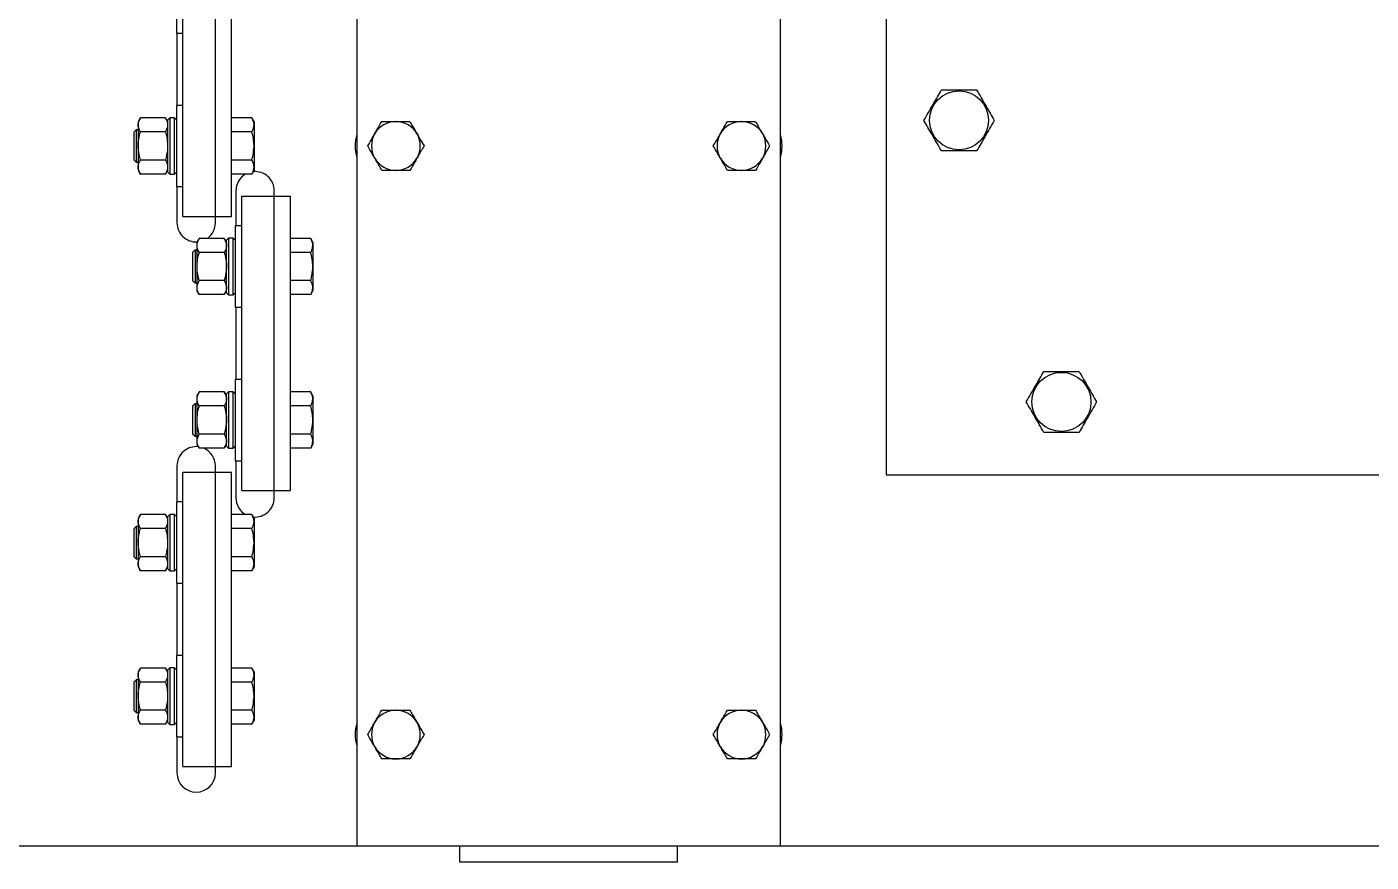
# Model space of a CAD drawing. Header units: millimetres. Extents: x 1293 to 41893, y 1011 to 26911.
# Drawn here: x 10661.5 to 11011.6, y 14110.5 to 14328.1 of the extents above; entities that cross this region are included whole.
import ezdxf

# ---------------------------------------------------------------- set-up
doc = ezdxf.new("R2010")
doc.units = ezdxf.units.MM
doc.header["$LTSCALE"] = 50

msp = doc.modelspace()

# ---------------------------------------------------------------- linework, layer by layer
at = {"color": 7, "linetype": 'Continuous', "lineweight": 25}
for p, q in [((10747.4344163, 15092.7092064), (10747.4344163, 14114.7092064)), ((10857.745883, 14114.7092064), (10857.745883, 15092.7092064)), ((10885.2568163, 14996.0425398), (10885.2568163, 14211.3758731)), ((10710.5901497, 14277.0425398), (10710.5901497, 14357.0425398)), ((10702.123483, 14278.7092064), (10702.123483, 14355.3758731)), ((10714.823483, 14278.7092064), (10714.823483, 14355.3758731)), ((10700.4301497, 14347.6258731), (10700.4301497, 14326.4592064)), ((10700.4301497, 14326.4592064), (10702.123483, 14326.4592064)), ((10700.5901497, 14326.4592064), (10700.5901497, 14307.6258731)), ((10702.123483, 14307.6258731), (10700.4301497, 14307.6258731)), ((10700.4301497, 14307.6258731), (10700.4301497, 14286.4592064)), ((10691.0507723, 14304.3746731), (10690.4564163, 14303.3452184)), ((10697.5836604, 14304.3746731), (10691.0507723, 14304.3746731)), ((10698.1780163, 14303.3452184), (10697.5836604, 14304.3746731)), ((10698.707183, 14304.4085398), (10698.1780163, 14303.8793731)), ((10698.1780163, 14290.2057064), (10698.1780163, 14303.8793731)), ((10699.900983, 14304.4085398), (10698.707183, 14304.4085398)), ((10698.707183, 14304.4085398), (10698.707183, 14289.6765398)), ((10700.4301497, 14303.8793731), (10699.900983, 14304.4085398)), ((10699.900983, 14289.6765398), (10699.900983, 14304.4085398)), ((10720.0781281, 14304.3748882), (10714.823483, 14304.3748882)), ((10720.645163, 14303.3927549), (10720.0781281, 14304.3748882)), ((10689.9534963, 14301.2758731), (10689.4243297, 14300.7467064)), ((10689.4243297, 14293.3383731), (10689.4243297, 14300.7467064)), ((10690.4564163, 14301.2758731), (10689.9534963, 14301.2758731)), ((10689.9534963, 14301.2758731), (10689.9534963, 14292.8092064)), ((10690.4564163, 14303.3452184), (10690.4564163, 14290.7398611)), ((10697.5834741, 14300.7089291), (10691.0509585, 14300.7089291)), ((10720.0781281, 14300.708714), (10714.823483, 14300.708714)), ((10720.645163, 14303.3927549), (10720.645163, 14290.6923247)), ((10752.1170209, 14300.2628026), (10752.0647558, 14300.172277)), ((10757.6424147, 14303.3925398), (10757.5378847, 14303.3925398)), ((10763.1155435, 14300.172277), (10763.0632785, 14300.2628026)), ((10842.1170209, 14300.2628026), (10842.0647558, 14300.172277)), ((10847.6424147, 14303.3925398), (10847.5378847, 14303.3925398)), ((10853.1155435, 14300.172277), (10853.0632785, 14300.2628026)), ((10689.4243297, 14293.3383731), (10689.9534963, 14292.8092064)), ((10697.5834741, 14293.3761505), (10691.0509585, 14293.3761505)), ((10720.0781281, 14293.3763656), (10714.823483, 14293.3763656)), ((10752.0647558, 14293.9128026), (10752.1170209, 14293.822277)), ((10763.0632785, 14293.822277), (10763.1155435, 14293.9128026)), ((10842.0647558, 14293.9128026), (10842.1170209, 14293.822277)), ((10853.0632785, 14293.822277), (10853.1155435, 14293.9128026)), ((10689.9534963, 14292.8092064), (10690.4564163, 14292.8092064)), ((10690.4564163, 14290.7398611), (10691.0507723, 14289.7104064)), ((10697.5836604, 14289.7104064), (10691.0507723, 14289.7104064)), ((10697.5836604, 14289.7104064), (10698.1780163, 14290.7398611)), ((10698.1780163, 14290.2057064), (10698.707183, 14289.6765398)), ((10699.900983, 14289.6765398), (10700.4301497, 14290.2057064)), ((10720.0781281, 14289.7101914), (10714.823483, 14289.7101914)), ((10720.0781281, 14289.7101914), (10720.645163, 14290.6923247)), ((10757.5378847, 14290.6925398), (10757.6424147, 14290.6925398)), ((10847.5378847, 14290.6925398), (10847.6424147, 14290.6925398)), ((10698.707183, 14289.6765398), (10699.900983, 14289.6765398)), ((10700.4301497, 14286.4592064), (10702.123483, 14286.4592064)), ((10700.5901497, 14286.4592064), (10700.5901497, 14277.0425398)), ((10715.923483, 14285.3758731), (10715.923483, 14276.2258731)), ((10717.4568163, 14207.3092064), (10717.4568163, 14283.9758731)), ((10717.4568163, 14283.9758731), (10730.1568163, 14283.9758731)), ((10725.923483, 14205.3758731), (10725.923483, 14285.3758731)), ((10730.1568163, 14207.3092064), (10730.1568163, 14283.9758731)), ((10702.123483, 14278.7092064), (10714.823483, 14278.7092064)), ((10717.4568163, 14276.2258731), (10715.763483, 14276.2258731)), ((10715.763483, 14276.2258731), (10715.763483, 14255.0592064)), ((10706.3841056, 14272.9746731), (10705.7897497, 14271.9452184)), ((10712.9169937, 14272.9746731), (10706.3841056, 14272.9746731)), ((10713.5113497, 14271.9452184), (10712.9169937, 14272.9746731)), ((10714.0405163, 14273.0085398), (10713.5113497, 14272.4793731)), ((10713.5113497, 14258.8057064), (10713.5113497, 14272.4793731)), ((10715.2343163, 14273.0085398), (10714.0405163, 14273.0085398)), ((10714.0405163, 14273.0085398), (10714.0405163, 14258.2765398)), ((10715.763483, 14272.4793731), (10715.2343163, 14273.0085398)), ((10715.2343163, 14258.2765398), (10715.2343163, 14273.0085398)), ((10735.4114614, 14272.9748882), (10730.1568163, 14272.9748882)), ((10735.9784963, 14271.9927549), (10735.4114614, 14272.9748882)), ((10705.2868297, 14269.8758731), (10704.757663, 14269.3467064)), ((10704.757663, 14261.9383731), (10704.757663, 14269.3467064)), ((10705.7897497, 14269.8758731), (10705.2868297, 14269.8758731)), ((10705.2868297, 14269.8758731), (10705.2868297, 14261.4092064)), ((10705.7897497, 14271.9452184), (10705.7897497, 14259.3398611)), ((10712.9168075, 14269.3089291), (10706.3842919, 14269.3089291)), ((10735.4114614, 14269.308714), (10730.1568163, 14269.308714)), ((10735.9784963, 14271.9927549), (10735.9784963, 14259.2923247)), ((10704.757663, 14261.9383731), (10705.2868297, 14261.4092064)), ((10712.9168075, 14261.9761505), (10706.3842919, 14261.9761505)), ((10735.4114614, 14261.9763656), (10730.1568163, 14261.9763656)), ((10705.2868297, 14261.4092064), (10705.7897497, 14261.4092064)), ((10705.7897497, 14259.3398611), (10706.3841056, 14258.3104064)), ((10712.9169937, 14258.3104064), (10706.3841056, 14258.3104064)), ((10712.9169937, 14258.3104064), (10713.5113497, 14259.3398611)), ((10713.5113497, 14258.8057064), (10714.0405163, 14258.2765398)), ((10714.0405163, 14258.2765398), (10715.2343163, 14258.2765398)), ((10715.2343163, 14258.2765398), (10715.763483, 14258.8057064)), ((10735.4114614, 14258.3101914), (10730.1568163, 14258.3101914)), ((10735.4114614, 14258.3101914), (10735.9784963, 14259.2923247)), ((10715.763483, 14255.0592064), (10717.4568163, 14255.0592064)), ((10715.923483, 14255.0592064), (10715.923483, 14236.2258731)), ((10717.4568163, 14236.2258731), (10715.763483, 14236.2258731)), ((10715.763483, 14236.2258731), (10715.763483, 14215.0592064)), ((10706.3841056, 14232.9746731), (10705.7897497, 14231.9452184)), ((10705.7897497, 14231.9452184), (10705.7897497, 14219.3398611)), ((10712.9169937, 14232.9746731), (10706.3841056, 14232.9746731)), ((10713.5113497, 14231.9452184), (10712.9169937, 14232.9746731)), ((10714.0405163, 14233.0085398), (10713.5113497, 14232.4793731)), ((10713.5113497, 14218.8057064), (10713.5113497, 14232.4793731)), ((10715.2343163, 14233.0085398), (10714.0405163, 14233.0085398)), ((10714.0405163, 14233.0085398), (10714.0405163, 14218.2765398)), ((10715.763483, 14232.4793731), (10715.2343163, 14233.0085398)), ((10715.2343163, 14218.2765398), (10715.2343163, 14233.0085398)), ((10735.4114614, 14232.9748882), (10730.1568163, 14232.9748882)), ((10735.9784963, 14231.9927549), (10735.4114614, 14232.9748882)), ((10735.9784963, 14231.9927549), (10735.9784963, 14219.2923247)), ((10705.2868297, 14229.8758731), (10704.757663, 14229.3467064)), ((10704.757663, 14221.9383731), (10704.757663, 14229.3467064)), ((10705.7897497, 14229.8758731), (10705.2868297, 14229.8758731)), ((10705.2868297, 14229.8758731), (10705.2868297, 14221.4092064)), ((10712.9168075, 14229.3089291), (10706.3842919, 14229.3089291)), ((10735.4114614, 14229.308714), (10730.1568163, 14229.308714)), ((10704.757663, 14221.9383731), (10705.2868297, 14221.4092064)), ((10705.2868297, 14221.4092064), (10705.7897497, 14221.4092064)), ((10712.9168075, 14221.9761505), (10706.3842919, 14221.9761505)), ((10735.4114614, 14221.9763656), (10730.1568163, 14221.9763656)), ((10705.7897497, 14219.3398611), (10706.3841056, 14218.3104064)), ((10712.9169937, 14218.3104064), (10706.3841056, 14218.3104064)), ((10712.9169937, 14218.3104064), (10713.5113497, 14219.3398611)), ((10713.5113497, 14218.8057064), (10714.0405163, 14218.2765398)), ((10714.0405163, 14218.2765398), (10715.2343163, 14218.2765398)), ((10715.2343163, 14218.2765398), (10715.763483, 14218.8057064)), ((10735.4114614, 14218.3101914), (10730.1568163, 14218.3101914)), ((10735.4114614, 14218.3101914), (10735.9784963, 14219.2923247)), ((10700.5901497, 14213.7092064), (10700.5901497, 14204.2925398)), ((10710.5901497, 14133.7092064), (10710.5901497, 14213.7092064)), ((10715.763483, 14215.0592064), (10717.4568163, 14215.0592064)), ((10715.923483, 14215.0592064), (10715.923483, 14205.3758731)), ((10702.123483, 14135.3758731), (10702.123483, 14212.0425398)), ((10702.123483, 14212.0425398), (10714.823483, 14212.0425398)), ((10714.823483, 14135.3758731), (10714.823483, 14212.0425398)), ((10885.2568163, 14211.3758731), (11269.923483, 14211.3758731)), ((10717.4568163, 14207.3092064), (10730.1568163, 14207.3092064)), ((10702.123483, 14204.2925398), (10700.4301497, 14204.2925398)), ((10700.4301497, 14204.2925398), (10700.4301497, 14183.1258731)), ((10691.0507723, 14201.0413398), (10690.4564163, 14200.0118851)), ((10690.4564163, 14200.0118851), (10690.4564163, 14187.4065278)), ((10697.5836604, 14201.0413398), (10691.0507723, 14201.0413398)), ((10698.1780163, 14200.0118851), (10697.5836604, 14201.0413398)), ((10698.707183, 14201.0752064), (10698.1780163, 14200.5460398)), ((10698.1780163, 14186.8723731), (10698.1780163, 14200.5460398)), ((10699.900983, 14201.0752064), (10698.707183, 14201.0752064)), ((10698.707183, 14201.0752064), (10698.707183, 14186.3432064)), ((10700.4301497, 14200.5460398), (10699.900983, 14201.0752064)), ((10699.900983, 14186.3432064), (10699.900983, 14201.0752064)), ((10720.0781281, 14201.0415549), (10714.823483, 14201.0415549)), ((10720.645163, 14200.0594215), (10720.0781281, 14201.0415549)), ((10720.645163, 14200.0594215), (10720.645163, 14187.3589914)), ((10689.9534963, 14197.9425398), (10689.4243297, 14197.4133731)), ((10689.4243297, 14190.0050398), (10689.4243297, 14197.4133731)), ((10690.4564163, 14197.9425398), (10689.9534963, 14197.9425398)), ((10689.9534963, 14197.9425398), (10689.9534963, 14189.4758731)), ((10697.5834741, 14197.3755958), (10691.0509585, 14197.3755958)), ((10720.0781281, 14197.3753807), (10714.823483, 14197.3753807)), ((10689.4243297, 14190.0050398), (10689.9534963, 14189.4758731)), ((10689.9534963, 14189.4758731), (10690.4564163, 14189.4758731)), ((10697.5834741, 14190.0428171), (10691.0509585, 14190.0428171)), ((10720.0781281, 14190.0430322), (10714.823483, 14190.0430322)), ((10690.4564163, 14187.4065278), (10691.0507723, 14186.3770731)), ((10697.5836604, 14186.3770731), (10691.0507723, 14186.3770731)), ((10697.5836604, 14186.3770731), (10698.1780163, 14187.4065278)), ((10698.1780163, 14186.8723731), (10698.707183, 14186.3432064)), ((10698.707183, 14186.3432064), (10699.900983, 14186.3432064)), ((10699.900983, 14186.3432064), (10700.4301497, 14186.8723731)), ((10720.0781281, 14186.376858), (10714.823483, 14186.376858)), ((10720.0781281, 14186.376858), (10720.645163, 14187.3589914)), ((10700.4301497, 14183.1258731), (10702.123483, 14183.1258731)), ((10700.5901497, 14183.1258731), (10700.5901497, 14164.2925398)), ((10702.123483, 14164.2925398), (10700.4301497, 14164.2925398)), ((10700.4301497, 14164.2925398), (10700.4301497, 14143.1258731)), ((10691.0507723, 14161.0413398), (10690.4564163, 14160.0118851)), ((10697.5836604, 14161.0413398), (10691.0507723, 14161.0413398)), ((10698.1780163, 14160.0118851), (10697.5836604, 14161.0413398)), ((10698.707183, 14161.0752064), (10698.1780163, 14160.5460398)), ((10698.1780163, 14146.8723731), (10698.1780163, 14160.5460398)), ((10699.900983, 14161.0752064), (10698.707183, 14161.0752064)), ((10698.707183, 14161.0752064), (10698.707183, 14146.3432064)), ((10700.4301497, 14160.5460398), (10699.900983, 14161.0752064)), ((10699.900983, 14146.3432064), (10699.900983, 14161.0752064)), ((10720.0781281, 14161.0415549), (10714.823483, 14161.0415549)), ((10720.645163, 14160.0594215), (10720.0781281, 14161.0415549)), ((10689.9534963, 14157.9425398), (10689.4243297, 14157.4133731)), ((10689.4243297, 14150.0050398), (10689.4243297, 14157.4133731)), ((10690.4564163, 14157.9425398), (10689.9534963, 14157.9425398)), ((10689.9534963, 14157.9425398), (10689.9534963, 14149.4758731)), ((10690.4564163, 14160.0118851), (10690.4564163, 14147.4065278)), ((10697.5834741, 14157.3755958), (10691.0509585, 14157.3755958)), ((10720.0781281, 14157.3753807), (10714.823483, 14157.3753807)), ((10720.645163, 14160.0594215), (10720.645163, 14147.3589914)), ((10689.4243297, 14150.0050398), (10689.9534963, 14149.4758731)), ((10697.5834741, 14150.0428171), (10691.0509585, 14150.0428171)), ((10720.0781281, 14150.0430322), (10714.823483, 14150.0430322)), ((10757.6424147, 14150.0592064), (10757.5378847, 14150.0592064)), ((10847.6424147, 14150.0592064), (10847.5378847, 14150.0592064)), ((10689.9534963, 14149.4758731), (10690.4564163, 14149.4758731)), ((10690.4564163, 14147.4065278), (10691.0507723, 14146.3770731)), ((10697.5836604, 14146.3770731), (10691.0507723, 14146.3770731)), ((10697.5836604, 14146.3770731), (10698.1780163, 14147.4065278)), ((10698.1780163, 14146.8723731), (10698.707183, 14146.3432064)), ((10698.707183, 14146.3432064), (10699.900983, 14146.3432064)), ((10699.900983, 14146.3432064), (10700.4301497, 14146.8723731)), ((10720.0781281, 14146.376858), (10714.823483, 14146.376858)), ((10720.0781281, 14146.376858), (10720.645163, 14147.3589914)), ((10752.1170209, 14146.9294693), (10752.0647558, 14146.8389436)), ((10763.1155435, 14146.8389436), (10763.0632785, 14146.9294693)), ((10842.1170209, 14146.9294693), (10842.0647558, 14146.8389436)), ((10853.1155435, 14146.8389436), (10853.0632785, 14146.9294693)), ((10700.4301497, 14143.1258731), (10702.123483, 14143.1258731)), ((10700.5901497, 14143.1258731), (10700.5901497, 14133.7092064)), ((10752.0647558, 14140.5794693), (10752.1170209, 14140.4889436)), ((10763.0632785, 14140.4889436), (10763.1155435, 14140.5794693)), ((10842.0647558, 14140.5794693), (10842.1170209, 14140.4889436)), ((10853.0632785, 14140.4889436), (10853.1155435, 14140.5794693)), ((10757.5378847, 14137.3592064), (10757.6424147, 14137.3592064)), ((10847.5378847, 14137.3592064), (10847.6424147, 14137.3592064)), ((10702.123483, 14135.3758731), (10714.823483, 14135.3758731)), ((10510.923483, 14114.7092064), (11280.6068163, 14114.7092064)), ((10774.2568163, 14110.4758731), (10774.2568163, 14114.7092064)), ((10830.923483, 14110.4758731), (10830.923483, 14114.7092064)), ((10830.923483, 14110.4758731), (10774.2568163, 14110.4758731))]:
    msp.add_line(p, q, dxfattribs=at)
for centre in [(10904.2568163, 14303.7092064), (10930.923483, 14230.3758731)]:
    msp.add_circle(centre, 7.6922355, dxfattribs=at)
for centre, radius, start, end in [((10757.5901497, 14297.0425398), 6.3502151, 90.471574246, 149.528425754), ((10757.5901497, 14297.0425398), 6.3502151, 30.471574246, 89.528425754), ((10847.5901497, 14297.0425398), 6.3502151, 90.471574246, 149.528425754), ((10847.5901497, 14297.0425398), 6.3502151, 30.471574246, 89.528425754), ((10757.5901497, 14297.0425398), 10.5833333, 163.657502275, 196.342497725), ((10757.5901497, 14297.0425398), 6.3502151, 150.471574246, 209.528425754), ((10757.5901497, 14297.0425398), 6.3502151, 330.471574246, 29.528425754), ((10847.5901497, 14297.0425398), 6.3502151, 150.471574246, 209.528425754), ((10847.5901497, 14297.0425398), 6.3502151, 330.471574246, 29.528425754), ((10847.5901497, 14297.0425398), 10.5833333, 343.657502275, 16.342497725), ((10757.5901497, 14297.0425398), 6.3502151, 210.471574246, 269.528425754), ((10757.5901497, 14297.0425398), 6.3502151, 270.471574246, 329.528425754), ((10847.5901497, 14297.0425398), 6.3502151, 210.471574246, 269.528425754), ((10847.5901497, 14297.0425398), 6.3502151, 270.471574246, 329.528425754), ((10720.923483, 14285.3758731), 5, 119.903804192, 180), ((10720.923483, 14285.3758731), 5, 0, 95.440105384), ((10705.5901497, 14277.0425398), 5, 180, 272.97710524), ((10705.5901497, 14277.0425398), 5, 305.553460402, 0), ((10705.5901497, 14213.7092064), 5, 83.299138573, 180), ((10705.5901497, 14213.7092064), 5, 0, 66.961193547), ((10720.923483, 14205.3758731), 5, 180, 240.096195808), ((10720.923483, 14205.3758731), 5, 264.559894616, 0), ((10757.5901497, 14143.7092064), 6.3502151, 90.471574246, 149.528425754), ((10757.5901497, 14143.7092064), 6.3502151, 30.471574246, 89.528425754), ((10847.5901497, 14143.7092064), 6.3502151, 90.471574246, 149.528425754), ((10847.5901497, 14143.7092064), 6.3502151, 30.471574246, 89.528425754), ((10757.5901497, 14143.7092064), 10.5833333, 163.657502275, 196.342497725), ((10757.5901497, 14143.7092064), 6.3502151, 150.471574246, 209.528425754), ((10757.5901497, 14143.7092064), 6.3502151, 330.471574246, 29.528425754), ((10847.5901497, 14143.7092064), 6.3502151, 150.471574246, 209.528425754), ((10847.5901497, 14143.7092064), 6.3502151, 330.471574246, 29.528425754), ((10847.5901497, 14143.7092064), 10.5833333, 343.657502275, 16.342497725), ((10757.5901497, 14143.7092064), 6.3502151, 210.471574246, 269.528425754), ((10757.5901497, 14143.7092064), 6.3502151, 270.471574246, 329.528425754), ((10847.5901497, 14143.7092064), 6.3502151, 210.471574246, 269.528425754), ((10847.5901497, 14143.7092064), 6.3502151, 270.471574246, 329.528425754), ((10705.5901497, 14133.7092064), 5, 180, 0)]:
    msp.add_arc(centre, radius, start, end, dxfattribs=at)
for points, knots in [([(10895.0913808, 14303.7092064), (10895.4891323, 14304.3981322), (10896.2932605, 14305.7909232), (10897.4846755, 14307.8545144), (10898.6235803, 14309.8271554), (10899.3217932, 14311.0364956), (10899.6740986, 14311.6467064)], [0, 0, 0, 0, 0.2646074189, 0.5349529001, 0.765345785, 1, 1, 1, 1]), ([(10899.6740986, 14311.6467064), (10900.7746751, 14311.6467064), (10902.6283857, 14311.6467064), (10905.3411673, 14311.6467064), (10907.2940856, 14311.6467064), (10908.4495759, 14311.6467064), (10908.8395341, 14311.6467064)], [0, 0, 0, 0, 0.3642915345, 0.6135794143, 0.8695896666, 1, 1, 1, 1]), ([(10908.8395341, 14311.6467064), (10909.2372856, 14310.9577807), (10910.0414138, 14309.5649897), (10911.2328288, 14307.5013985), (10912.3717336, 14305.5287575), (10913.0699465, 14304.3194173), (10913.4222519, 14303.7092064)], [0, 0, 0, 0, 0.26460741893, 0.53495290009, 0.765345785, 1, 1, 1, 1]), ([(10691.0509585, 14300.7089291), (10690.887134, 14301.0271039), (10690.5559326, 14301.6703529), (10690.4347501, 14302.623384), (10690.6125352, 14303.5343894), (10690.9038037, 14304.0928728), (10691.0507723, 14304.3746731)], [0, 0, 0, 0, 0.2646176718, 0.5349733347, 0.7653562273, 1, 1, 1, 1]), ([(10697.5836604, 14304.3746731), (10697.7474529, 14304.0565089), (10698.07859, 14303.4132806), (10698.1996735, 14302.4602601), (10698.021797, 14301.5492451), (10697.7304715, 14300.9907401), (10697.5834741, 14300.7089291)], [0, 0, 0, 0, 0.2646061211, 0.5349506065, 0.7653448938, 1, 1, 1, 1]), ([(10720.645163, 14302.5679336), (10720.6304534, 14302.7730519), (10720.5865692, 14303.3849943), (10720.2811639, 14303.9795938), (10720.0781281, 14304.3748882)], [0, 0, 0, 0, 0.3351922062, 1, 1, 1, 1]), ([(10899.6740986, 14295.7717064), (10899.2763471, 14296.4606322), (10898.4722188, 14297.8534232), (10897.2808039, 14299.9170144), (10896.1418991, 14301.8896554), (10895.4436862, 14303.0989956), (10895.0913808, 14303.7092064)], [0, 0, 0, 0, 0.2646074189, 0.5349529001, 0.765345785, 1, 1, 1, 1]), ([(10913.4222519, 14303.7092064), (10913.0245004, 14303.0202807), (10912.2203721, 14301.6274897), (10911.0289572, 14299.5638985), (10909.8900524, 14297.5912575), (10909.1918395, 14296.3819173), (10908.8395341, 14295.7717064)], [0, 0, 0, 0, 0.2646074189, 0.5349529001, 0.765345785, 1, 1, 1, 1]), ([(10691.0509585, 14293.3761505), (10690.833506, 14294.2613141), (10690.4678824, 14295.7496236), (10690.469616, 14297.9258886), (10690.7167024, 14299.4832772), (10690.9674133, 14300.4025849), (10691.0509585, 14300.7089291)], [0, 0, 0, 0, 0.36617943412, 0.61569220336, 0.87193575927, 1, 1, 1, 1]), ([(10697.5834741, 14300.7089291), (10697.6670216, 14300.40258), (10697.9135532, 14299.4986064), (10698.1633308, 14297.9421075), (10698.1703134, 14295.7651178), (10697.8009101, 14294.2613119), (10697.5834741, 14293.3761505)], [0, 0, 0, 0, 0.1280647744, 0.377893031, 0.6338190398, 1, 1, 1, 1]), ([(10720.0781281, 14300.708714), (10720.1423499, 14300.8229635), (10720.4730288, 14301.4112355), (10720.5683524, 14302.0228427), (10720.645163, 14302.5156686)], [0, 0, 0, 0, 0.1942119601, 1, 1, 1, 1]), ([(10720.645163, 14297.0948048), (10720.6127677, 14297.7187054), (10720.5491876, 14298.9431934), (10720.2331422, 14300.1277246), (10720.0781281, 14300.708714)], [0, 0, 0, 0, 0.5095195514, 1, 1, 1, 1]), ([(10752.1170209, 14300.2628026), (10752.3221392, 14300.618078), (10752.9340816, 14301.6779933), (10753.5286811, 14302.7078698), (10753.9239755, 14303.3925398)], [0, 0, 0, 0, 0.3351922062, 1, 1, 1, 1]), ([(10753.9239755, 14303.3925398), (10754.3486493, 14303.3925398), (10755.5296275, 14303.3925398), (10756.7538722, 14303.3925398), (10757.5378847, 14303.3925398)], [0, 0, 0, 0, 0.3595950484, 1, 1, 1, 1]), ([(10757.6424147, 14303.3925398), (10758.2663153, 14303.3925398), (10759.4908033, 14303.3925398), (10760.6753345, 14303.3925398), (10761.2563239, 14303.3925398)], [0, 0, 0, 0, 0.5095195514, 1, 1, 1, 1]), ([(10761.2563239, 14303.3925398), (10761.3705733, 14303.1946539), (10761.9588453, 14302.1757369), (10762.5704526, 14301.116402), (10763.0632785, 14300.2628026)], [0, 0, 0, 0, 0.1942119601, 1, 1, 1, 1]), ([(10842.1170209, 14300.2628026), (10842.3221392, 14300.618078), (10842.9340816, 14301.6779933), (10843.5286811, 14302.7078698), (10843.9239755, 14303.3925398)], [0, 0, 0, 0, 0.3351922062, 1, 1, 1, 1]), ([(10843.9239755, 14303.3925398), (10844.3486493, 14303.3925398), (10845.5296275, 14303.3925398), (10846.7538722, 14303.3925398), (10847.5378847, 14303.3925398)], [0, 0, 0, 0, 0.35959504835, 1, 1, 1, 1]), ([(10847.6424147, 14303.3925398), (10848.2663153, 14303.3925398), (10849.4908033, 14303.3925398), (10850.6753345, 14303.3925398), (10851.2563239, 14303.3925398)], [0, 0, 0, 0, 0.5095195514, 1, 1, 1, 1]), ([(10851.2563239, 14303.3925398), (10851.3705733, 14303.1946539), (10851.9588453, 14302.1757369), (10852.5704526, 14301.116402), (10853.0632785, 14300.2628026)], [0, 0, 0, 0, 0.1942119601, 1, 1, 1, 1]), ([(10720.0781281, 14293.3763656), (10720.1942852, 14293.8010395), (10720.5173074, 14294.9820176), (10720.5952489, 14296.2062624), (10720.645163, 14296.9902748)], [0, 0, 0, 0, 0.3595950484, 1, 1, 1, 1]), ([(10750.2578012, 14297.0425398), (10750.3720507, 14297.2404256), (10750.9603227, 14298.2593426), (10751.57193, 14299.3186776), (10752.0647558, 14300.172277)], [0, 0, 0, 0, 0.1942119601, 1, 1, 1, 1]), ([(10752.0647558, 14293.9128026), (10751.8596375, 14294.268078), (10751.2476951, 14295.3279933), (10750.6530956, 14296.3578698), (10750.2578012, 14297.0425398)], [0, 0, 0, 0, 0.3351922062, 1, 1, 1, 1]), ([(10763.1155435, 14300.172277), (10763.3206618, 14299.8170016), (10763.9326042, 14298.7570862), (10764.5272037, 14297.7272097), (10764.9224981, 14297.0425398)], [0, 0, 0, 0, 0.3351922062, 1, 1, 1, 1]), ([(10764.9224981, 14297.0425398), (10764.8082486, 14296.8446539), (10764.2199766, 14295.8257369), (10763.6083693, 14294.766402), (10763.1155435, 14293.9128026)], [0, 0, 0, 0, 0.1942119601, 1, 1, 1, 1]), ([(10840.2578012, 14297.0425398), (10840.3720507, 14297.2404256), (10840.9603227, 14298.2593426), (10841.57193, 14299.3186776), (10842.0647558, 14300.172277)], [0, 0, 0, 0, 0.1942119601, 1, 1, 1, 1]), ([(10842.0647558, 14293.9128026), (10841.8596375, 14294.268078), (10841.2476951, 14295.3279933), (10840.6530956, 14296.3578698), (10840.2578012, 14297.0425398)], [0, 0, 0, 0, 0.3351922062, 1, 1, 1, 1]), ([(10853.1155435, 14300.172277), (10853.3206618, 14299.8170016), (10853.9326042, 14298.7570862), (10854.5272037, 14297.7272097), (10854.9224981, 14297.0425398)], [0, 0, 0, 0, 0.3351922062, 1, 1, 1, 1]), ([(10854.9224981, 14297.0425398), (10854.8082486, 14296.8446539), (10854.2199766, 14295.8257369), (10853.6083693, 14294.766402), (10853.1155435, 14293.9128026)], [0, 0, 0, 0, 0.19421196006, 1, 1, 1, 1]), ([(10691.0507723, 14289.7104064), (10690.8869797, 14290.0285707), (10690.5558426, 14290.671799), (10690.4347591, 14291.6248194), (10690.6126356, 14292.5358344), (10690.9039612, 14293.0943394), (10691.0509585, 14293.3761505)], [0, 0, 0, 0, 0.2646061211, 0.5349506065, 0.7653448938, 1, 1, 1, 1]), ([(10697.5834741, 14293.3761505), (10697.7472986, 14293.0579757), (10698.0785001, 14292.4147267), (10698.1996826, 14291.4616955), (10698.0218974, 14290.5506902), (10697.730629, 14289.9922068), (10697.5836604, 14289.7104064)], [0, 0, 0, 0, 0.2646176718, 0.5349733347, 0.7653562273, 1, 1, 1, 1]), ([(10720.645163, 14291.569411), (10720.6304534, 14291.7745293), (10720.5865692, 14292.3864717), (10720.2811639, 14292.9810712), (10720.0781281, 14293.3763656)], [0, 0, 0, 0, 0.3351922062, 1, 1, 1, 1]), ([(10753.9239755, 14290.6925398), (10753.809726, 14290.8904256), (10753.221454, 14291.9093426), (10752.6098467, 14292.9686776), (10752.1170209, 14293.822277)], [0, 0, 0, 0, 0.1942119601, 1, 1, 1, 1]), ([(10763.0632785, 14293.822277), (10762.8581601, 14293.4670016), (10762.2462177, 14292.4070862), (10761.6516182, 14291.3772097), (10761.2563239, 14290.6925398)], [0, 0, 0, 0, 0.3351922062, 1, 1, 1, 1]), ([(10843.9239755, 14290.6925398), (10843.809726, 14290.8904256), (10843.221454, 14291.9093426), (10842.6098467, 14292.9686776), (10842.1170209, 14293.822277)], [0, 0, 0, 0, 0.1942119601, 1, 1, 1, 1]), ([(10853.0632785, 14293.822277), (10852.8581601, 14293.4670016), (10852.2462177, 14292.4070862), (10851.6516182, 14291.3772097), (10851.2563239, 14290.6925398)], [0, 0, 0, 0, 0.3351922062, 1, 1, 1, 1]), ([(10908.8395341, 14295.7717064), (10908.4495696, 14295.7717064), (10907.3132392, 14295.7717064), (10905.3614345, 14295.7717064), (10902.6477417, 14295.7717064), (10900.7746721, 14295.7717064), (10899.6740986, 14295.7717064)], [0, 0, 0, 0, 0.1304108673, 0.3800085011, 0.635706974, 1, 1, 1, 1]), ([(10720.0781281, 14289.7101914), (10720.1423499, 14289.8244408), (10720.4730288, 14290.4127128), (10720.5683524, 14291.0243201), (10720.645163, 14291.517146)], [0, 0, 0, 0, 0.1942119601, 1, 1, 1, 1]), ([(10757.5378847, 14290.6925398), (10756.9139841, 14290.6925398), (10755.689496, 14290.6925398), (10754.5049648, 14290.6925398), (10753.9239755, 14290.6925398)], [0, 0, 0, 0, 0.5095195514, 1, 1, 1, 1]), ([(10761.2563239, 14290.6925398), (10760.83165, 14290.6925398), (10759.6506719, 14290.6925398), (10758.4264271, 14290.6925398), (10757.6424147, 14290.6925398)], [0, 0, 0, 0, 0.3595950484, 1, 1, 1, 1]), ([(10847.5378847, 14290.6925398), (10846.9139841, 14290.6925398), (10845.689496, 14290.6925398), (10844.5049648, 14290.6925398), (10843.9239755, 14290.6925398)], [0, 0, 0, 0, 0.5095195514, 1, 1, 1, 1]), ([(10851.2563239, 14290.6925398), (10850.83165, 14290.6925398), (10849.6506719, 14290.6925398), (10848.4264271, 14290.6925398), (10847.6424147, 14290.6925398)], [0, 0, 0, 0, 0.3595950484, 1, 1, 1, 1]), ([(10706.3842919, 14269.3089291), (10706.2204673, 14269.6271039), (10705.8892659, 14270.2703529), (10705.7680834, 14271.223384), (10705.9458686, 14272.1343894), (10706.237137, 14272.6928728), (10706.3841056, 14272.9746731)], [0, 0, 0, 0, 0.2646176718, 0.5349733347, 0.76535622725, 1, 1, 1, 1]), ([(10712.9169937, 14272.9746731), (10713.0807863, 14272.6565089), (10713.4119234, 14272.0132806), (10713.5330069, 14271.0602601), (10713.3551304, 14270.1492451), (10713.0638048, 14269.5907401), (10712.9168075, 14269.3089291)], [0, 0, 0, 0, 0.2646061211, 0.5349506065, 0.7653448938, 1, 1, 1, 1]), ([(10735.9784963, 14271.1679336), (10735.9637867, 14271.3730519), (10735.9199026, 14271.9849943), (10735.6144972, 14272.5795938), (10735.4114614, 14272.9748882)], [0, 0, 0, 0, 0.3351922062, 1, 1, 1, 1]), ([(10706.3842919, 14261.9761505), (10706.1668393, 14262.8613141), (10705.8012157, 14264.3496236), (10705.8029493, 14266.5258886), (10706.0500357, 14268.0832772), (10706.3007466, 14269.0025849), (10706.3842919, 14269.3089291)], [0, 0, 0, 0, 0.3661794341, 0.6156922034, 0.8719357593, 1, 1, 1, 1]), ([(10712.9168075, 14269.3089291), (10713.0003549, 14269.00258), (10713.2468865, 14268.0986064), (10713.4966641, 14266.5421075), (10713.5036467, 14264.3651178), (10713.1342434, 14262.8613119), (10712.9168075, 14261.9761505)], [0, 0, 0, 0, 0.1280647744, 0.377893031, 0.6338190398, 1, 1, 1, 1]), ([(10735.4114614, 14269.308714), (10735.4756832, 14269.4229635), (10735.8063621, 14270.0112355), (10735.9016857, 14270.6228427), (10735.9784963, 14271.1156686)], [0, 0, 0, 0, 0.1942119601, 1, 1, 1, 1]), ([(10735.9784963, 14265.6948048), (10735.946101, 14266.3187054), (10735.8825209, 14267.5431934), (10735.5664755, 14268.7277246), (10735.4114614, 14269.308714)], [0, 0, 0, 0, 0.50951955136, 1, 1, 1, 1]), ([(10735.4114614, 14261.9763656), (10735.5276186, 14262.4010395), (10735.8506408, 14263.5820176), (10735.9285822, 14264.8062624), (10735.9784963, 14265.5902748)], [0, 0, 0, 0, 0.3595950484, 1, 1, 1, 1]), ([(10706.3841056, 14258.3104064), (10706.2203131, 14258.6285707), (10705.8891759, 14259.271799), (10705.7680925, 14260.2248194), (10705.945969, 14261.1358344), (10706.2372945, 14261.6943394), (10706.3842919, 14261.9761505)], [0, 0, 0, 0, 0.2646061211, 0.5349506065, 0.7653448938, 1, 1, 1, 1]), ([(10712.9168075, 14261.9761505), (10713.080632, 14261.6579757), (10713.4118334, 14261.0147267), (10713.5330159, 14260.0616955), (10713.3552307, 14259.1506902), (10713.0639623, 14258.5922068), (10712.9169937, 14258.3104064)], [0, 0, 0, 0, 0.2646176718, 0.5349733347, 0.7653562273, 1, 1, 1, 1]), ([(10735.9784963, 14260.169411), (10735.9637867, 14260.3745293), (10735.9199026, 14260.9864717), (10735.6144972, 14261.5810712), (10735.4114614, 14261.9763656)], [0, 0, 0, 0, 0.3351922062, 1, 1, 1, 1]), ([(10735.4114614, 14258.3101914), (10735.4756832, 14258.4244408), (10735.8063621, 14259.0127128), (10735.9016857, 14259.6243201), (10735.9784963, 14260.117146)], [0, 0, 0, 0, 0.1942119601, 1, 1, 1, 1]), ([(10921.7580475, 14230.3758731), (10922.1557989, 14231.0647989), (10922.9599272, 14232.4575899), (10924.1513422, 14234.5211811), (10925.290247, 14236.4938221), (10925.9884599, 14237.7031623), (10926.3407652, 14238.3133731)], [0, 0, 0, 0, 0.2646074189, 0.5349529001, 0.765345785, 1, 1, 1, 1]), ([(10926.3407652, 14238.3133731), (10927.4413417, 14238.3133731), (10929.2950524, 14238.3133731), (10932.007834, 14238.3133731), (10933.9607522, 14238.3133731), (10935.1162426, 14238.3133731), (10935.5062008, 14238.3133731)], [0, 0, 0, 0, 0.3642915345, 0.6135794143, 0.8695896666, 1, 1, 1, 1]), ([(10935.5062008, 14238.3133731), (10935.9039522, 14237.6244474), (10936.7080805, 14236.2316564), (10937.8994954, 14234.1680651), (10939.0384002, 14232.1954241), (10939.7366131, 14230.9860839), (10940.0889185, 14230.3758731)], [0, 0, 0, 0, 0.2646074189, 0.5349529001, 0.765345785, 1, 1, 1, 1]), ([(10706.3842919, 14229.3089291), (10706.2204673, 14229.6271039), (10705.8892659, 14230.2703529), (10705.7680834, 14231.223384), (10705.9458686, 14232.1343894), (10706.237137, 14232.6928728), (10706.3841056, 14232.9746731)], [0, 0, 0, 0, 0.2646176718, 0.5349733347, 0.7653562273, 1, 1, 1, 1]), ([(10712.9169937, 14232.9746731), (10713.0807863, 14232.6565089), (10713.4119234, 14232.0132806), (10713.5330069, 14231.0602601), (10713.3551304, 14230.1492451), (10713.0638048, 14229.5907401), (10712.9168075, 14229.3089291)], [0, 0, 0, 0, 0.2646061211, 0.5349506065, 0.7653448938, 1, 1, 1, 1]), ([(10735.9784963, 14231.1679336), (10735.9637867, 14231.3730519), (10735.9199026, 14231.9849943), (10735.6144972, 14232.5795938), (10735.4114614, 14232.9748882)], [0, 0, 0, 0, 0.3351922062, 1, 1, 1, 1]), ([(10735.4114614, 14229.308714), (10735.4756832, 14229.4229635), (10735.8063621, 14230.0112355), (10735.9016857, 14230.6228427), (10735.9784963, 14231.1156686)], [0, 0, 0, 0, 0.1942119601, 1, 1, 1, 1]), ([(10926.3407652, 14222.4383731), (10925.9430138, 14223.1272989), (10925.1388855, 14224.5200899), (10923.9474706, 14226.5836811), (10922.8085658, 14228.5563221), (10922.1103529, 14229.7656623), (10921.7580475, 14230.3758731)], [0, 0, 0, 0, 0.2646074189, 0.5349529001, 0.765345785, 1, 1, 1, 1]), ([(10940.0889185, 14230.3758731), (10939.6911671, 14229.6869474), (10938.8870388, 14228.2941564), (10937.6956238, 14226.2305651), (10936.556719, 14224.2579241), (10935.8585061, 14223.0485839), (10935.5062008, 14222.4383731)], [0, 0, 0, 0, 0.2646074189, 0.5349529001, 0.765345785, 1, 1, 1, 1]), ([(10706.3842919, 14221.9761505), (10706.1668393, 14222.8613141), (10705.8012157, 14224.3496236), (10705.8029493, 14226.5258886), (10706.0500357, 14228.0832772), (10706.3007466, 14229.0025849), (10706.3842919, 14229.3089291)], [0, 0, 0, 0, 0.3661794341, 0.6156922034, 0.8719357593, 1, 1, 1, 1]), ([(10712.9168075, 14229.3089291), (10713.0003549, 14229.00258), (10713.2468865, 14228.0986064), (10713.4966641, 14226.5421075), (10713.5036467, 14224.3651178), (10713.1342434, 14222.8613119), (10712.9168075, 14221.9761505)], [0, 0, 0, 0, 0.1280647744, 0.377893031, 0.6338190398, 1, 1, 1, 1]), ([(10735.9784963, 14225.6948048), (10735.946101, 14226.3187054), (10735.8825209, 14227.5431934), (10735.5664755, 14228.7277246), (10735.4114614, 14229.308714)], [0, 0, 0, 0, 0.50951955136, 1, 1, 1, 1]), ([(10735.4114614, 14221.9763656), (10735.5276186, 14222.4010395), (10735.8506408, 14223.5820176), (10735.9285822, 14224.8062624), (10735.9784963, 14225.5902748)], [0, 0, 0, 0, 0.3595950484, 1, 1, 1, 1]), ([(10706.3841056, 14218.3104064), (10706.2203131, 14218.6285707), (10705.8891759, 14219.271799), (10705.7680925, 14220.2248194), (10705.945969, 14221.1358344), (10706.2372945, 14221.6943394), (10706.3842919, 14221.9761505)], [0, 0, 0, 0, 0.26460612106, 0.53495060651, 0.76534489377, 1, 1, 1, 1]), ([(10712.9168075, 14221.9761505), (10713.080632, 14221.6579757), (10713.4118334, 14221.0147267), (10713.5330159, 14220.0616955), (10713.3552307, 14219.1506902), (10713.0639623, 14218.5922068), (10712.9169937, 14218.3104064)], [0, 0, 0, 0, 0.2646176718, 0.5349733347, 0.7653562273, 1, 1, 1, 1]), ([(10735.9784963, 14220.169411), (10735.9637867, 14220.3745293), (10735.9199026, 14220.9864717), (10735.6144972, 14221.5810712), (10735.4114614, 14221.9763656)], [0, 0, 0, 0, 0.3351922062, 1, 1, 1, 1]), ([(10735.4114614, 14218.3101914), (10735.4756832, 14218.4244408), (10735.8063621, 14219.0127128), (10735.9016857, 14219.6243201), (10735.9784963, 14220.117146)], [0, 0, 0, 0, 0.1942119601, 1, 1, 1, 1]), ([(10935.5062008, 14222.4383731), (10935.1162362, 14222.4383731), (10933.9799059, 14222.4383731), (10932.0281012, 14222.4383731), (10929.3144084, 14222.4383731), (10927.4413387, 14222.4383731), (10926.3407652, 14222.4383731)], [0, 0, 0, 0, 0.1304108673, 0.3800085011, 0.635706974, 1, 1, 1, 1]), ([(10691.0509585, 14197.3755958), (10690.887134, 14197.6937706), (10690.5559326, 14198.3370195), (10690.4347501, 14199.2900507), (10690.6125352, 14200.2010561), (10690.9038037, 14200.7595395), (10691.0507723, 14201.0413398)], [0, 0, 0, 0, 0.2646176718, 0.5349733347, 0.7653562273, 1, 1, 1, 1]), ([(10697.5836604, 14201.0413398), (10697.7474529, 14200.7231756), (10698.07859, 14200.0799472), (10698.1996735, 14199.1269268), (10698.021797, 14198.2159118), (10697.7304715, 14197.6574068), (10697.5834741, 14197.3755958)], [0, 0, 0, 0, 0.2646061211, 0.5349506065, 0.7653448938, 1, 1, 1, 1]), ([(10720.645163, 14199.2346003), (10720.6304534, 14199.4397186), (10720.5865692, 14200.051661), (10720.2811639, 14200.6462605), (10720.0781281, 14201.0415549)], [0, 0, 0, 0, 0.3351922062, 1, 1, 1, 1]), ([(10720.0781281, 14197.3753807), (10720.1423499, 14197.4896301), (10720.4730288, 14198.0779021), (10720.5683524, 14198.6895094), (10720.645163, 14199.1823353)], [0, 0, 0, 0, 0.1942119601, 1, 1, 1, 1]), ([(10691.0509585, 14190.0428171), (10690.833506, 14190.9279807), (10690.4678824, 14192.4162902), (10690.469616, 14194.5925552), (10690.7167024, 14196.1499439), (10690.9674133, 14197.0692516), (10691.0509585, 14197.3755958)], [0, 0, 0, 0, 0.3661794341, 0.6156922034, 0.8719357593, 1, 1, 1, 1]), ([(10697.5834741, 14197.3755958), (10697.6670216, 14197.0692467), (10697.9135532, 14196.1652731), (10698.1633308, 14194.6087741), (10698.1703134, 14192.4317845), (10697.8009101, 14190.9279786), (10697.5834741, 14190.0428171)], [0, 0, 0, 0, 0.1280647744, 0.377893031, 0.6338190398, 1, 1, 1, 1]), ([(10720.645163, 14193.7614715), (10720.6127677, 14194.3853721), (10720.5491876, 14195.6098601), (10720.2331422, 14196.7943913), (10720.0781281, 14197.3753807)], [0, 0, 0, 0, 0.50951955136, 1, 1, 1, 1]), ([(10720.0781281, 14190.0430322), (10720.1942852, 14190.4677061), (10720.5173074, 14191.6486843), (10720.5952489, 14192.872929), (10720.645163, 14193.6569414)], [0, 0, 0, 0, 0.3595950484, 1, 1, 1, 1]), ([(10691.0507723, 14186.3770731), (10690.8869797, 14186.6952373), (10690.5558426, 14187.3384657), (10690.4347591, 14188.2914861), (10690.6126356, 14189.2025011), (10690.9039612, 14189.7610061), (10691.0509585, 14190.0428171)], [0, 0, 0, 0, 0.2646061211, 0.5349506065, 0.7653448938, 1, 1, 1, 1]), ([(10697.5834741, 14190.0428171), (10697.7472986, 14189.7246423), (10698.0785001, 14189.0813934), (10698.1996826, 14188.1283622), (10698.0218974, 14187.2173568), (10697.730629, 14186.6588734), (10697.5836604, 14186.3770731)], [0, 0, 0, 0, 0.2646176718, 0.5349733347, 0.7653562273, 1, 1, 1, 1]), ([(10720.645163, 14188.2360776), (10720.6304534, 14188.441196), (10720.5865692, 14189.0531384), (10720.2811639, 14189.6477379), (10720.0781281, 14190.0430322)], [0, 0, 0, 0, 0.3351922062, 1, 1, 1, 1]), ([(10720.0781281, 14186.376858), (10720.1423499, 14186.4911075), (10720.4730288, 14187.0793795), (10720.5683524, 14187.6909868), (10720.645163, 14188.1838126)], [0, 0, 0, 0, 0.1942119601, 1, 1, 1, 1]), ([(10691.0509585, 14157.3755958), (10690.887134, 14157.6937706), (10690.5559326, 14158.3370195), (10690.4347501, 14159.2900507), (10690.6125352, 14160.2010561), (10690.9038037, 14160.7595395), (10691.0507723, 14161.0413398)], [0, 0, 0, 0, 0.2646176718, 0.5349733347, 0.7653562273, 1, 1, 1, 1]), ([(10697.5836604, 14161.0413398), (10697.7474529, 14160.7231756), (10698.07859, 14160.0799472), (10698.1996735, 14159.1269268), (10698.021797, 14158.2159118), (10697.7304715, 14157.6574068), (10697.5834741, 14157.3755958)], [0, 0, 0, 0, 0.2646061211, 0.5349506065, 0.7653448938, 1, 1, 1, 1]), ([(10720.645163, 14159.2346003), (10720.6304534, 14159.4397186), (10720.5865692, 14160.051661), (10720.2811639, 14160.6462605), (10720.0781281, 14161.0415549)], [0, 0, 0, 0, 0.3351922062, 1, 1, 1, 1]), ([(10691.0509585, 14150.0428171), (10690.833506, 14150.9279807), (10690.4678824, 14152.4162902), (10690.469616, 14154.5925552), (10690.7167024, 14156.1499439), (10690.9674133, 14157.0692516), (10691.0509585, 14157.3755958)], [0, 0, 0, 0, 0.3661794341, 0.6156922034, 0.8719357593, 1, 1, 1, 1]), ([(10697.5834741, 14157.3755958), (10697.6670216, 14157.0692467), (10697.9135532, 14156.1652731), (10698.1633308, 14154.6087741), (10698.1703134, 14152.4317845), (10697.8009101, 14150.9279786), (10697.5834741, 14150.0428171)], [0, 0, 0, 0, 0.1280647744, 0.377893031, 0.6338190398, 1, 1, 1, 1]), ([(10720.0781281, 14157.3753807), (10720.1423499, 14157.4896301), (10720.4730288, 14158.0779021), (10720.5683524, 14158.6895094), (10720.645163, 14159.1823353)], [0, 0, 0, 0, 0.1942119601, 1, 1, 1, 1]), ([(10720.645163, 14153.7614715), (10720.6127677, 14154.3853721), (10720.5491876, 14155.6098601), (10720.2331422, 14156.7943913), (10720.0781281, 14157.3753807)], [0, 0, 0, 0, 0.50951955136, 1, 1, 1, 1]), ([(10720.0781281, 14150.0430322), (10720.1942852, 14150.4677061), (10720.5173074, 14151.6486843), (10720.5952489, 14152.872929), (10720.645163, 14153.6569414)], [0, 0, 0, 0, 0.3595950484, 1, 1, 1, 1]), ([(10691.0507723, 14146.3770731), (10690.8869797, 14146.6952373), (10690.5558426, 14147.3384657), (10690.4347591, 14148.2914861), (10690.6126356, 14149.2025011), (10690.9039612, 14149.7610061), (10691.0509585, 14150.0428171)], [0, 0, 0, 0, 0.2646061211, 0.5349506065, 0.7653448938, 1, 1, 1, 1]), ([(10697.5834741, 14150.0428171), (10697.7472986, 14149.7246423), (10698.0785001, 14149.0813934), (10698.1996826, 14148.1283622), (10698.0218974, 14147.2173568), (10697.730629, 14146.6588734), (10697.5836604, 14146.3770731)], [0, 0, 0, 0, 0.2646176718, 0.5349733347, 0.7653562273, 1, 1, 1, 1]), ([(10720.645163, 14148.2360776), (10720.6304534, 14148.441196), (10720.5865692, 14149.0531384), (10720.2811639, 14149.6477379), (10720.0781281, 14150.0430322)], [0, 0, 0, 0, 0.3351922062, 1, 1, 1, 1]), ([(10752.1170209, 14146.9294693), (10752.3221392, 14147.2847446), (10752.9340816, 14148.34466), (10753.5286811, 14149.3745365), (10753.9239755, 14150.0592064)], [0, 0, 0, 0, 0.3351922062, 1, 1, 1, 1]), ([(10753.9239755, 14150.0592064), (10754.3486493, 14150.0592064), (10755.5296275, 14150.0592064), (10756.7538722, 14150.0592064), (10757.5378847, 14150.0592064)], [0, 0, 0, 0, 0.3595950484, 1, 1, 1, 1]), ([(10757.6424147, 14150.0592064), (10758.2663153, 14150.0592064), (10759.4908033, 14150.0592064), (10760.6753345, 14150.0592064), (10761.2563239, 14150.0592064)], [0, 0, 0, 0, 0.5095195514, 1, 1, 1, 1]), ([(10761.2563239, 14150.0592064), (10761.3705733, 14149.8613206), (10761.9588453, 14148.8424036), (10762.5704526, 14147.7830687), (10763.0632785, 14146.9294693)], [0, 0, 0, 0, 0.1942119601, 1, 1, 1, 1]), ([(10842.1170209, 14146.9294693), (10842.3221392, 14147.2847446), (10842.9340816, 14148.34466), (10843.5286811, 14149.3745365), (10843.9239755, 14150.0592064)], [0, 0, 0, 0, 0.3351922062, 1, 1, 1, 1]), ([(10843.9239755, 14150.0592064), (10844.3486493, 14150.0592064), (10845.5296275, 14150.0592064), (10846.7538722, 14150.0592064), (10847.5378847, 14150.0592064)], [0, 0, 0, 0, 0.35959504835, 1, 1, 1, 1]), ([(10847.6424147, 14150.0592064), (10848.2663153, 14150.0592064), (10849.4908033, 14150.0592064), (10850.6753345, 14150.0592064), (10851.2563239, 14150.0592064)], [0, 0, 0, 0, 0.5095195514, 1, 1, 1, 1]), ([(10851.2563239, 14150.0592064), (10851.3705733, 14149.8613206), (10851.9588453, 14148.8424036), (10852.5704526, 14147.7830687), (10853.0632785, 14146.9294693)], [0, 0, 0, 0, 0.1942119601, 1, 1, 1, 1]), ([(10720.0781281, 14146.376858), (10720.1423499, 14146.4911075), (10720.4730288, 14147.0793795), (10720.5683524, 14147.6909868), (10720.645163, 14148.1838126)], [0, 0, 0, 0, 0.1942119601, 1, 1, 1, 1]), ([(10750.2578012, 14143.7092064), (10750.3720507, 14143.9070923), (10750.9603227, 14144.9260093), (10751.57193, 14145.9853442), (10752.0647558, 14146.8389436)], [0, 0, 0, 0, 0.1942119601, 1, 1, 1, 1]), ([(10763.1155435, 14146.8389436), (10763.3206618, 14146.4836683), (10763.9326042, 14145.4237529), (10764.5272037, 14144.3938764), (10764.9224981, 14143.7092064)], [0, 0, 0, 0, 0.3351922062, 1, 1, 1, 1]), ([(10840.2578012, 14143.7092064), (10840.3720507, 14143.9070923), (10840.9603227, 14144.9260093), (10841.57193, 14145.9853442), (10842.0647558, 14146.8389436)], [0, 0, 0, 0, 0.19421196006, 1, 1, 1, 1]), ([(10853.1155435, 14146.8389436), (10853.3206618, 14146.4836683), (10853.9326042, 14145.4237529), (10854.5272037, 14144.3938764), (10854.9224981, 14143.7092064)], [0, 0, 0, 0, 0.3351922062, 1, 1, 1, 1]), ([(10752.0647558, 14140.5794693), (10751.8596375, 14140.9347446), (10751.2476951, 14141.99466), (10750.6530956, 14143.0245365), (10750.2578012, 14143.7092064)], [0, 0, 0, 0, 0.3351922062, 1, 1, 1, 1]), ([(10764.9224981, 14143.7092064), (10764.8082486, 14143.5113206), (10764.2199766, 14142.4924036), (10763.6083693, 14141.4330687), (10763.1155435, 14140.5794693)], [0, 0, 0, 0, 0.1942119601, 1, 1, 1, 1]), ([(10842.0647558, 14140.5794693), (10841.8596375, 14140.9347446), (10841.2476951, 14141.99466), (10840.6530956, 14143.0245365), (10840.2578012, 14143.7092064)], [0, 0, 0, 0, 0.3351922062, 1, 1, 1, 1]), ([(10854.9224981, 14143.7092064), (10854.8082486, 14143.5113206), (10854.2199766, 14142.4924036), (10853.6083693, 14141.4330687), (10853.1155435, 14140.5794693)], [0, 0, 0, 0, 0.1942119601, 1, 1, 1, 1]), ([(10753.9239755, 14137.3592064), (10753.809726, 14137.5570923), (10753.221454, 14138.5760093), (10752.6098467, 14139.6353442), (10752.1170209, 14140.4889436)], [0, 0, 0, 0, 0.1942119601, 1, 1, 1, 1]), ([(10763.0632785, 14140.4889436), (10762.8581601, 14140.1336683), (10762.2462177, 14139.0737529), (10761.6516182, 14138.0438764), (10761.2563239, 14137.3592064)], [0, 0, 0, 0, 0.3351922062, 1, 1, 1, 1]), ([(10843.9239755, 14137.3592064), (10843.809726, 14137.5570923), (10843.221454, 14138.5760093), (10842.6098467, 14139.6353442), (10842.1170209, 14140.4889436)], [0, 0, 0, 0, 0.1942119601, 1, 1, 1, 1]), ([(10853.0632785, 14140.4889436), (10852.8581601, 14140.1336683), (10852.2462177, 14139.0737529), (10851.6516182, 14138.0438764), (10851.2563239, 14137.3592064)], [0, 0, 0, 0, 0.3351922062, 1, 1, 1, 1]), ([(10757.5378847, 14137.3592064), (10756.9139841, 14137.3592064), (10755.689496, 14137.3592064), (10754.5049648, 14137.3592064), (10753.9239755, 14137.3592064)], [0, 0, 0, 0, 0.5095195514, 1, 1, 1, 1]), ([(10761.2563239, 14137.3592064), (10760.83165, 14137.3592064), (10759.6506719, 14137.3592064), (10758.4264271, 14137.3592064), (10757.6424147, 14137.3592064)], [0, 0, 0, 0, 0.3595950484, 1, 1, 1, 1]), ([(10847.5378847, 14137.3592064), (10846.9139841, 14137.3592064), (10845.689496, 14137.3592064), (10844.5049648, 14137.3592064), (10843.9239755, 14137.3592064)], [0, 0, 0, 0, 0.5095195514, 1, 1, 1, 1]), ([(10851.2563239, 14137.3592064), (10850.83165, 14137.3592064), (10849.6506719, 14137.3592064), (10848.4264271, 14137.3592064), (10847.6424147, 14137.3592064)], [0, 0, 0, 0, 0.3595950484, 1, 1, 1, 1])]:
    msp.add_open_spline(points, degree=3, knots=knots, dxfattribs=at)

doc.saveas('drawing.dxf')
